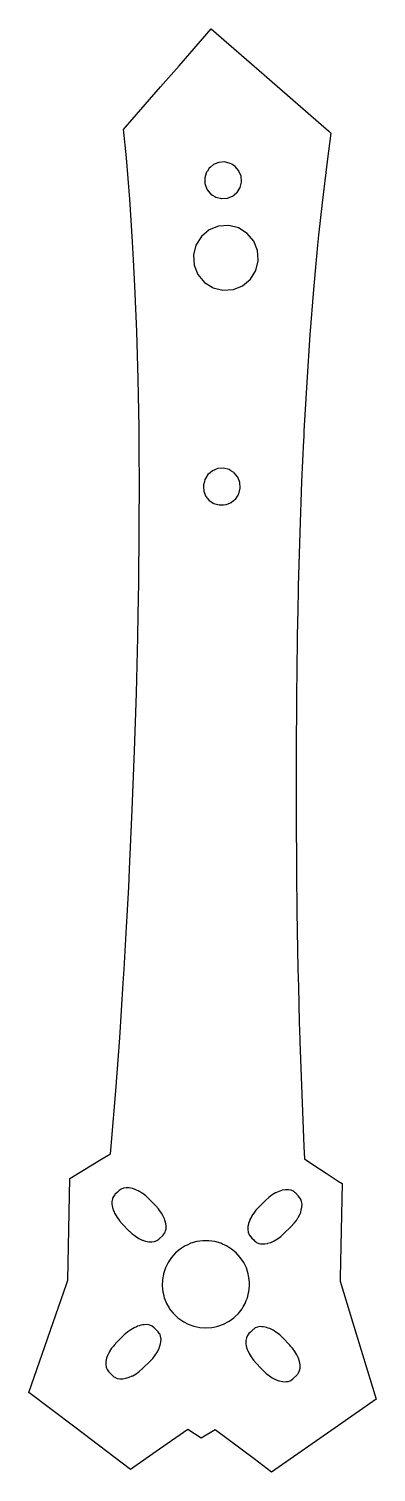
# Model space of a CAD drawing. Extents: x 0.04 to 1.3, y 0.04 to 5.29.
import ezdxf

# ---------------------------------------------------------------- set-up
doc = ezdxf.new("R2010")
doc.units = 0
doc.layers.get('0').update_dxf_attribs({"linetype": 'CONTINUOUS'})

msp = doc.modelspace()

# ---------------------------------------------------------------- linework, layer by layer
at = {"color": 1, "const_width": 0.000149}
for points in [[(1.17622, 1.09446), (1.16965, 0.752604), (1.16938, 0.739094), (1.21436, 0.591146), (1.2998, 0.309896), (1.16368, 0.214899), (0.920247, 0.045085), (0.857042, 0.092882), (0.716092, 0.199436), (0.664225, 0.168078), (0.616211, 0.199761), (0.513997, 0.128472), (0.408529, 0.05485), (0.205567, 0.208333), (0.039388, 0.334039), (0.176215, 0.729221), (0.181099, 0.743326), (0.188206, 1.11344), (0.300618, 1.18142), (0.335667, 1.20264), (0.338108, 1.22933), (0.339464, 1.24452), (0.354818, 1.43143), (0.369032, 1.62424), (0.382107, 1.82292), (0.385092, 1.87435), (0.394043, 2.02746), (0.401585, 2.17275), (0.404949, 2.23779), (0.41466, 2.45404), (0.42296, 2.66857), (0.429633, 2.87761), (0.434788, 3.08128), (0.436253, 3.16444), (0.438314, 3.2794), (0.440212, 3.47211), (0.440539, 3.6594), (0.439996, 3.73981), (0.439615, 3.79704), (0.439507, 3.80946), (0.43929, 3.84299), (0.436199, 4.02083), (0.431207, 4.19287), (0.424425, 4.35915), (0.419325, 4.45454), (0.415853, 4.51969), (0.415744, 4.52126), (0.405382, 4.67443), (0.393175, 4.82553), (0.383083, 4.92888), (0.384657, 4.93067), (0.387858, 4.93435), (0.390082, 4.9369), (0.517469, 5.0829), (0.584418, 5.15967), (0.701551, 5.29394), (0.893337, 5.12668), (0.912651, 5.10986), (1.12831, 4.92171), (1.13118, 4.91917), (1.13439, 4.91639), (1.13591, 4.91504), (1.1218, 4.81153), (1.10379, 4.66103), (1.09136, 4.54411), (1.0874, 4.50678), (1.08257, 4.45454), (1.07265, 4.34674), (1.05946, 4.18083), (1.04791, 4.00906), (1.03798, 3.83149), (1.037, 3.80946), (1.03646, 3.79807), (1.02962, 3.64806), (1.02279, 3.46094), (1.01731, 3.26828), (1.01519, 3.16444), (1.01492, 3.1511), (1.01324, 3.07015), (1.01052, 2.86649), (1.00922, 2.65733), (1.00928, 2.4426), (1.01069, 2.22618), (1.01259, 2.08296), (1.01346, 2.01551), (1.01628, 1.87435), (1.01758, 1.81071), (1.0211, 1.68164), (1.02279, 1.61828), (1.023, 1.61165), (1.02978, 1.41846), (1.03792, 1.23107), (1.03803, 1.22933), (1.04037, 1.18397), (1.07064, 1.16401), (1.11849, 1.13249), (1.16227, 1.10368), (1.17622, 1.09446)], [(0.705892, 4.68918), (0.714193, 4.68403), (0.718153, 4.68153), (0.738172, 4.67654), (0.738444, 4.67643), (0.739583, 4.67654), (0.759386, 4.6779), (0.759765, 4.67806), (0.774468, 4.68403), (0.774903, 4.68419), (0.778808, 4.68576), (0.779135, 4.68604), (0.784071, 4.69015), (0.794542, 4.69894), (0.794868, 4.69922), (0.80599, 4.71701), (0.806099, 4.7175), (0.810926, 4.73687), (0.811089, 4.73736), (0.810926, 4.73904), (0.809625, 4.75825), (0.809463, 4.75857), (0.802029, 4.77701), (0.801758, 4.77772), (0.80154, 4.77789), (0.795953, 4.78461), (0.788249, 4.79378), (0.78814, 4.79383), (0.775608, 4.80171), (0.7704, 4.80496), (0.750054, 4.81), (0.729113, 4.8086), (0.712131, 4.80171), (0.70969, 4.80067), (0.698676, 4.7915), (0.693631, 4.78722), (0.687229, 4.77701), (0.684407, 4.77246), (0.682508, 4.76947), (0.678222, 4.75228), (0.677463, 4.74914), (0.678222, 4.73785), (0.678657, 4.73172), (0.678874, 4.72819), (0.68419, 4.71511), (0.686794, 4.70876), (0.70025, 4.69271), (0.700358, 4.69265), (0.700358, 4.6926), (0.705892, 4.68918)], [(0.637912, 4.45454), (0.639268, 4.43485), (0.653049, 4.4005), (0.676758, 4.37218), (0.704428, 4.35482), (0.708062, 4.35249), (0.743924, 4.34347), (0.780817, 4.34603), (0.782064, 4.34651), (0.815104, 4.35981), (0.843479, 4.38351), (0.863172, 4.41482), (0.872179, 4.45068), (0.871907, 4.45454), (0.869629, 4.48757), (0.855849, 4.52186), (0.83214, 4.55024), (0.800782, 4.56993), (0.764974, 4.57894), (0.728082, 4.57639), (0.693739, 4.56261), (0.665419, 4.5389), (0.645725, 4.50754), (0.636719, 4.47174), (0.637912, 4.45454)], [(0.730524, 3.56347), (0.730794, 3.56342), (0.733778, 3.56267), (0.734267, 3.56256), (0.735894, 3.56267), (0.746365, 3.56342), (0.755154, 3.56401), (0.755425, 3.56413), (0.759494, 3.56581), (0.774631, 3.57189), (0.774903, 3.57215), (0.775011, 3.57221), (0.787435, 3.58263), (0.790256, 3.58501), (0.79069, 3.58535), (0.796713, 3.59506), (0.801758, 3.60314), (0.801867, 3.60357), (0.806749, 3.62315), (0.806803, 3.62343), (0.806749, 3.62457), (0.805339, 3.64442), (0.805231, 3.64475), (0.803819, 3.64822), (0.797526, 3.66379), (0.797364, 3.66396), (0.796713, 3.66476), (0.784071, 3.67985), (0.784017, 3.6799), (0.783963, 3.68001), (0.774903, 3.6856), (0.773004, 3.68679), (0.766168, 3.69108), (0.745822, 3.69618), (0.724881, 3.69467), (0.705458, 3.68685), (0.705404, 3.68679), (0.697103, 3.67979), (0.689399, 3.67339), (0.680447, 3.65901), (0.678331, 3.6556), (0.676486, 3.64822), (0.673286, 3.63558), (0.673232, 3.63525), (0.673286, 3.63411), (0.673503, 3.6314), (0.673286, 3.63064), (0.674642, 3.61128), (0.681858, 3.59332), (0.694282, 3.5784), (0.710721, 3.56814), (0.729546, 3.56342), (0.730524, 3.56347)], [(0.513997, 0.895019), (0.524143, 0.904568), (0.526476, 0.906793), (0.526585, 0.906901), (0.532064, 0.913792), (0.53304, 0.915907), (0.533963, 0.918024), (0.535807, 0.922092), (0.537381, 0.930393), (0.537651, 0.931749), (0.537543, 0.942492), (0.535536, 0.953993), (0.533257, 0.9611), (0.53304, 0.96186), (0.531685, 0.966038), (0.527181, 0.975857), (0.526042, 0.978299), (0.520617, 0.987414), (0.518772, 0.990451), (0.513997, 0.996907), (0.510037, 1.00228), (0.500054, 1.01335), (0.474393, 1.0395), (0.463488, 1.0497), (0.452419, 1.05816), (0.451768, 1.05865), (0.441135, 1.06532), (0.439671, 1.06624), (0.435926, 1.06803), (0.429688, 1.07107), (0.427354, 1.07221), (0.419, 1.07509), (0.415256, 1.07639), (0.409017, 1.07769), (0.403646, 1.07878), (0.3986, 1.07899), (0.39274, 1.07921), (0.382867, 1.07775), (0.37424, 1.07438), (0.367079, 1.06923), (0.365831, 1.06803), (0.360514, 1.06299), (0.351563, 1.05452), (0.350857, 1.05366), (0.346083, 1.04769), (0.343099, 1.04096), (0.342339, 1.03933), (0.340494, 1.02968), (0.340549, 1.02772), (0.340549, 1.02143), (0.340603, 1.01899), (0.342611, 1.00743), (0.346462, 0.995389), (0.348307, 0.991319), (0.350097, 0.987414), (0.352106, 0.983128), (0.359375, 0.970975), (0.367676, 0.959799), (0.36811, 0.959147), (0.378093, 0.948079), (0.403754, 0.921929), (0.404568, 0.921115), (0.41466, 0.911783), (0.421169, 0.906793), (0.426378, 0.902778), (0.438531, 0.895236), (0.450792, 0.889214), (0.452419, 0.888672), (0.454969, 0.88775), (0.46289, 0.885037), (0.474501, 0.88265), (0.48546, 0.882215), (0.495335, 0.883681), (0.503907, 0.887044), (0.511068, 0.892253), (0.513997, 0.895019)], [(0.838921, 0.908583), (0.840169, 0.906793), (0.840929, 0.905761), (0.844075, 0.901421), (0.848796, 0.896431), (0.855578, 0.889324), (0.858778, 0.885906), (0.861546, 0.883681), (0.865614, 0.880425), (0.873969, 0.876736), (0.880208, 0.875543), (0.883626, 0.874892), (0.894314, 0.874946), (0.895887, 0.875217), (0.905871, 0.876899), (0.906685, 0.877171), (0.91786, 0.880751), (0.930176, 0.886447), (0.936199, 0.890028), (0.942329, 0.893664), (0.954156, 0.902453), (0.958985, 0.906793), (0.959147, 0.906901), (0.965224, 0.912381), (0.991319, 0.938043), (1.00152, 0.949056), (1.00228, 0.950032), (1.01052, 0.960721), (1.01622, 0.969889), (1.01807, 0.972874), (1.02403, 0.985081), (1.02485, 0.987414), (1.0261, 0.990886), (1.02827, 0.997233), (1.03065, 1.00884), (1.03109, 1.01975), (1.02962, 1.02962), (1.02696, 1.03651), (1.02626, 1.03825), (1.02105, 1.04541), (1.01763, 1.04905), (1.01682, 1.04991), (1.00667, 1.0606), (1.0064, 1.06087), (0.999511, 1.06641), (0.995822, 1.06803), (0.991157, 1.07015), (0.981554, 1.07194), (0.970811, 1.07189), (0.95931, 1.06993), (0.953504, 1.06803), (0.947265, 1.06603), (0.936199, 1.06093), (0.935004, 1.06038), (0.922851, 1.05311), (0.911025, 1.04438), (0.899903, 1.03445), (0.873807, 1.00879), (0.863607, 0.997775), (0.855632, 0.987414), (0.855578, 0.987304), (0.854656, 0.986111), (0.84885, 0.976833), (0.847114, 0.974121), (0.84706, 0.973958), (0.84196, 0.963488), (0.841092, 0.961697), (0.840929, 0.961262), (0.836914, 0.949599), (0.836372, 0.947103), (0.834526, 0.937989), (0.834039, 0.927083), (0.835449, 0.918024), (0.835558, 0.91721), (0.838921, 0.908583)], [(0.527561, 0.764919), (0.524143, 0.745551), (0.523981, 0.744575), (0.523167, 0.722493), (0.525499, 0.700467), (0.528917, 0.686849), (0.529514, 0.684353), (0.530871, 0.678982), (0.534397, 0.670139), (0.537815, 0.661783), (0.539117, 0.658475), (0.542589, 0.652507), (0.548178, 0.642796), (0.550239, 0.639268), (0.554958, 0.633192), (0.562608, 0.623426), (0.563857, 0.621853), (0.579753, 0.606446), (0.597657, 0.593479), (0.602051, 0.591146), (0.614854, 0.584256), (0.617242, 0.583008), (0.638021, 0.575467), (0.659668, 0.570856), (0.681749, 0.569336), (0.703885, 0.570856), (0.711317, 0.572428), (0.725532, 0.575467), (0.746365, 0.583008), (0.748699, 0.584256), (0.761501, 0.591146), (0.765842, 0.593479), (0.774903, 0.600043), (0.7838, 0.606446), (0.788574, 0.611057), (0.79975, 0.621853), (0.803549, 0.626736), (0.813368, 0.639268), (0.817383, 0.646322), (0.824436, 0.658475), (0.82856, 0.668674), (0.832736, 0.678982), (0.837185, 0.69694), (0.838053, 0.700467), (0.840386, 0.722493), (0.839899, 0.736274), (0.839626, 0.744575), (0.839464, 0.745551), (0.837076, 0.758951), (0.837076, 0.759006), (0.835775, 0.766385), (0.828939, 0.787489), (0.819228, 0.807346), (0.806858, 0.825737), (0.792046, 0.842176), (0.775065, 0.856392), (0.774903, 0.8565), (0.756293, 0.86811), (0.741699, 0.874675), (0.736057, 0.877171), (0.714789, 0.883247), (0.692871, 0.886339), (0.670736, 0.886339), (0.648762, 0.883247), (0.627496, 0.877171), (0.613661, 0.870985), (0.60726, 0.86811), (0.588488, 0.856392), (0.57156, 0.842176), (0.556749, 0.825737), (0.544379, 0.807346), (0.534668, 0.787489), (0.527778, 0.766385), (0.527561, 0.764919)], [(0.517578, 0.539063), (0.515625, 0.543946), (0.51416, 0.547689), (0.513997, 0.547906), (0.508951, 0.554796), (0.506239, 0.557617), (0.495063, 0.569174), (0.493978, 0.570313), (0.487033, 0.575792), (0.478515, 0.579536), (0.468696, 0.581381), (0.45779, 0.581272), (0.452419, 0.58035), (0.446072, 0.579264), (0.439671, 0.577257), (0.433811, 0.575412), (0.429904, 0.573676), (0.421332, 0.569769), (0.408962, 0.5625), (0.398275, 0.554796), (0.396972, 0.553819), (0.385633, 0.543782), (0.371744, 0.530436), (0.359104, 0.518175), (0.35905, 0.518121), (0.348687, 0.507215), (0.345921, 0.503635), (0.344943, 0.502333), (0.339572, 0.495497), (0.335992, 0.489908), (0.331868, 0.483399), (0.329318, 0.478244), (0.326768, 0.473036), (0.325792, 0.471083), (0.321506, 0.458985), (0.319119, 0.447374), (0.318631, 0.436469), (0.320096, 0.426594), (0.32156, 0.423014), (0.323568, 0.417969), (0.325629, 0.415147), (0.328831, 0.410807), (0.334418, 0.405003), (0.343804, 0.39529), (0.348144, 0.391872), (0.350749, 0.389811), (0.359267, 0.386068), (0.369032, 0.384224), (0.370226, 0.384224), (0.371744, 0.384278), (0.379937, 0.384332), (0.39171, 0.386339), (0.403917, 0.390192), (0.414551, 0.394965), (0.416396, 0.395833), (0.428765, 0.403103), (0.44081, 0.411838), (0.452149, 0.421821), (0.452419, 0.422037), (0.453396, 0.423014), (0.478678, 0.447483), (0.48904, 0.458387), (0.49821, 0.470107), (0.505914, 0.482206), (0.506456, 0.483344), (0.51199, 0.494521), (0.512207, 0.495117), (0.513997, 0.500271), (0.515192, 0.503635), (0.516276, 0.506619), (0.518664, 0.518229), (0.519097, 0.529135), (0.517578, 0.539063)], [(1.01221, 0.471897), (1.00521, 0.483832), (0.996474, 0.495876), (0.989637, 0.503635), (0.98649, 0.507215), (0.960829, 0.533746), (0.949869, 0.544108), (0.938206, 0.553276), (0.936199, 0.554525), (0.92985, 0.558539), (0.926053, 0.560926), (0.913792, 0.567057), (0.908094, 0.569065), (0.901693, 0.571343), (0.89719, 0.572265), (0.890028, 0.573731), (0.8852, 0.573893), (0.879124, 0.574164), (0.869303, 0.572646), (0.860678, 0.569228), (0.856825, 0.566407), (0.855578, 0.565483), (0.853515, 0.564019), (0.843371, 0.554199), (0.837999, 0.54899), (0.832736, 0.542426), (0.832465, 0.542046), (0.828776, 0.533583), (0.826932, 0.523708), (0.826932, 0.522732), (0.826986, 0.512804), (0.82856, 0.503635), (0.828993, 0.501139), (0.829915, 0.498264), (0.8329, 0.488878), (0.833768, 0.486871), (0.838488, 0.4764), (0.845811, 0.464031), (0.854546, 0.451986), (0.864475, 0.440701), (0.881565, 0.423014), (0.890136, 0.414117), (0.892199, 0.412164), (0.901096, 0.403754), (0.909343, 0.397353), (0.912815, 0.39464), (0.922635, 0.3884), (0.924914, 0.386936), (0.934842, 0.381999), (0.936199, 0.381347), (0.937229, 0.38086), (0.947211, 0.377333), (0.949274, 0.376574), (0.960449, 0.37424), (0.960938, 0.374186), (0.971843, 0.373699), (0.975478, 0.37424), (0.976508, 0.374403), (0.981717, 0.375162), (0.990289, 0.378635), (0.997504, 0.383897), (1.01297, 0.398872), (1.01476, 0.401042), (1.01682, 0.4037), (1.0185, 0.405817), (1.02219, 0.414333), (1.02387, 0.423014), (1.02403, 0.4241), (1.02398, 0.435004), (1.02197, 0.446778), (1.01812, 0.458985), (1.01682, 0.46186), (1.01595, 0.463758), (1.01248, 0.471463), (1.01221, 0.471897)]]:
    msp.add_lwpolyline(points, close=True, dxfattribs=at)
at = {"color": 254}
for points in [[(1.17622, 1.09446), (1.16965, 0.752604), (1.16938, 0.739094), (1.21436, 0.591146), (1.2998, 0.309896), (1.16368, 0.214899), (0.920247, 0.045085), (0.857042, 0.092882), (0.716092, 0.199436), (0.664225, 0.168078), (0.616211, 0.199761), (0.513997, 0.128472), (0.408529, 0.05485), (0.205567, 0.208333), (0.039388, 0.334039), (0.176215, 0.729221), (0.181099, 0.743326), (0.188206, 1.11344), (0.300618, 1.18142), (0.335667, 1.20264), (0.338108, 1.22933), (0.339464, 1.24452), (0.354818, 1.43143), (0.369032, 1.62424), (0.382107, 1.82292), (0.385092, 1.87435), (0.394043, 2.02746), (0.401585, 2.17275), (0.404949, 2.23779), (0.41466, 2.45404), (0.42296, 2.66857), (0.429633, 2.87761), (0.434788, 3.08128), (0.436253, 3.16444), (0.438314, 3.2794), (0.440212, 3.47211), (0.440539, 3.6594), (0.439996, 3.73981), (0.439615, 3.79704), (0.439507, 3.80946), (0.43929, 3.84299), (0.436199, 4.02083), (0.431207, 4.19287), (0.424425, 4.35915), (0.419325, 4.45454), (0.415853, 4.51969), (0.415744, 4.52126), (0.405382, 4.67443), (0.393175, 4.82553), (0.383083, 4.92888), (0.384657, 4.93067), (0.387858, 4.93435), (0.390082, 4.9369), (0.517469, 5.0829), (0.584418, 5.15967), (0.701551, 5.29394), (0.893337, 5.12668), (0.912651, 5.10986), (1.12831, 4.92171), (1.13118, 4.91917), (1.13439, 4.91639), (1.13591, 4.91504), (1.1218, 4.81153), (1.10379, 4.66103), (1.09136, 4.54411), (1.0874, 4.50678), (1.08257, 4.45454), (1.07265, 4.34674), (1.05946, 4.18083), (1.04791, 4.00906), (1.03798, 3.83149), (1.037, 3.80946), (1.03646, 3.79807), (1.02962, 3.64806), (1.02279, 3.46094), (1.01731, 3.26828), (1.01519, 3.16444), (1.01492, 3.1511), (1.01324, 3.07015), (1.01052, 2.86649), (1.00922, 2.65733), (1.00928, 2.4426), (1.01069, 2.22618), (1.01259, 2.08296), (1.01346, 2.01551), (1.01628, 1.87435), (1.01758, 1.81071), (1.0211, 1.68164), (1.02279, 1.61828), (1.023, 1.61165), (1.02978, 1.41846), (1.03792, 1.23107), (1.03803, 1.22933), (1.04037, 1.18397), (1.07064, 1.16401), (1.11849, 1.13249), (1.16227, 1.10368), (1.17622, 1.09446)], [(0.705892, 4.68918), (0.714193, 4.68403), (0.718153, 4.68153), (0.738172, 4.67654), (0.738444, 4.67643), (0.739583, 4.67654), (0.759386, 4.6779), (0.759765, 4.67806), (0.774468, 4.68403), (0.774903, 4.68419), (0.778808, 4.68576), (0.779135, 4.68604), (0.784071, 4.69015), (0.794542, 4.69894), (0.794868, 4.69922), (0.80599, 4.71701), (0.806099, 4.7175), (0.810926, 4.73687), (0.811089, 4.73736), (0.810926, 4.73904), (0.809625, 4.75825), (0.809463, 4.75857), (0.802029, 4.77701), (0.801758, 4.77772), (0.80154, 4.77789), (0.795953, 4.78461), (0.788249, 4.79378), (0.78814, 4.79383), (0.775608, 4.80171), (0.7704, 4.80496), (0.750054, 4.81), (0.729113, 4.8086), (0.712131, 4.80171), (0.70969, 4.80067), (0.698676, 4.7915), (0.693631, 4.78722), (0.687229, 4.77701), (0.684407, 4.77246), (0.682508, 4.76947), (0.678222, 4.75228), (0.677463, 4.74914), (0.678222, 4.73785), (0.678657, 4.73172), (0.678874, 4.72819), (0.68419, 4.71511), (0.686794, 4.70876), (0.70025, 4.69271), (0.700358, 4.69265), (0.700358, 4.6926), (0.705892, 4.68918)], [(0.637912, 4.45454), (0.639268, 4.43485), (0.653049, 4.4005), (0.676758, 4.37218), (0.704428, 4.35482), (0.708062, 4.35249), (0.743924, 4.34347), (0.780817, 4.34603), (0.782064, 4.34651), (0.815104, 4.35981), (0.843479, 4.38351), (0.863172, 4.41482), (0.872179, 4.45068), (0.871907, 4.45454), (0.869629, 4.48757), (0.855849, 4.52186), (0.83214, 4.55024), (0.800782, 4.56993), (0.764974, 4.57894), (0.728082, 4.57639), (0.693739, 4.56261), (0.665419, 4.5389), (0.645725, 4.50754), (0.636719, 4.47174), (0.637912, 4.45454)], [(0.730524, 3.56347), (0.730794, 3.56342), (0.733778, 3.56267), (0.734267, 3.56256), (0.735894, 3.56267), (0.746365, 3.56342), (0.755154, 3.56401), (0.755425, 3.56413), (0.759494, 3.56581), (0.774631, 3.57189), (0.774903, 3.57215), (0.775011, 3.57221), (0.787435, 3.58263), (0.790256, 3.58501), (0.79069, 3.58535), (0.796713, 3.59506), (0.801758, 3.60314), (0.801867, 3.60357), (0.806749, 3.62315), (0.806803, 3.62343), (0.806749, 3.62457), (0.805339, 3.64442), (0.805231, 3.64475), (0.803819, 3.64822), (0.797526, 3.66379), (0.797364, 3.66396), (0.796713, 3.66476), (0.784071, 3.67985), (0.784017, 3.6799), (0.783963, 3.68001), (0.774903, 3.6856), (0.773004, 3.68679), (0.766168, 3.69108), (0.745822, 3.69618), (0.724881, 3.69467), (0.705458, 3.68685), (0.705404, 3.68679), (0.697103, 3.67979), (0.689399, 3.67339), (0.680447, 3.65901), (0.678331, 3.6556), (0.676486, 3.64822), (0.673286, 3.63558), (0.673232, 3.63525), (0.673286, 3.63411), (0.673503, 3.6314), (0.673286, 3.63064), (0.674642, 3.61128), (0.681858, 3.59332), (0.694282, 3.5784), (0.710721, 3.56814), (0.729546, 3.56342), (0.730524, 3.56347)], [(0.513997, 0.895019), (0.524143, 0.904568), (0.526476, 0.906793), (0.526585, 0.906901), (0.532064, 0.913792), (0.53304, 0.915907), (0.533963, 0.918024), (0.535807, 0.922092), (0.537381, 0.930393), (0.537651, 0.931749), (0.537543, 0.942492), (0.535536, 0.953993), (0.533257, 0.9611), (0.53304, 0.96186), (0.531685, 0.966038), (0.527181, 0.975857), (0.526042, 0.978299), (0.520617, 0.987414), (0.518772, 0.990451), (0.513997, 0.996907), (0.510037, 1.00228), (0.500054, 1.01335), (0.474393, 1.0395), (0.463488, 1.0497), (0.452419, 1.05816), (0.451768, 1.05865), (0.441135, 1.06532), (0.439671, 1.06624), (0.435926, 1.06803), (0.429688, 1.07107), (0.427354, 1.07221), (0.419, 1.07509), (0.415256, 1.07639), (0.409017, 1.07769), (0.403646, 1.07878), (0.3986, 1.07899), (0.39274, 1.07921), (0.382867, 1.07775), (0.37424, 1.07438), (0.367079, 1.06923), (0.365831, 1.06803), (0.360514, 1.06299), (0.351563, 1.05452), (0.350857, 1.05366), (0.346083, 1.04769), (0.343099, 1.04096), (0.342339, 1.03933), (0.340494, 1.02968), (0.340549, 1.02772), (0.340549, 1.02143), (0.340603, 1.01899), (0.342611, 1.00743), (0.346462, 0.995389), (0.348307, 0.991319), (0.350097, 0.987414), (0.352106, 0.983128), (0.359375, 0.970975), (0.367676, 0.959799), (0.36811, 0.959147), (0.378093, 0.948079), (0.403754, 0.921929), (0.404568, 0.921115), (0.41466, 0.911783), (0.421169, 0.906793), (0.426378, 0.902778), (0.438531, 0.895236), (0.450792, 0.889214), (0.452419, 0.888672), (0.454969, 0.88775), (0.46289, 0.885037), (0.474501, 0.88265), (0.48546, 0.882215), (0.495335, 0.883681), (0.503907, 0.887044), (0.511068, 0.892253), (0.513997, 0.895019)], [(0.838921, 0.908583), (0.840169, 0.906793), (0.840929, 0.905761), (0.844075, 0.901421), (0.848796, 0.896431), (0.855578, 0.889324), (0.858778, 0.885906), (0.861546, 0.883681), (0.865614, 0.880425), (0.873969, 0.876736), (0.880208, 0.875543), (0.883626, 0.874892), (0.894314, 0.874946), (0.895887, 0.875217), (0.905871, 0.876899), (0.906685, 0.877171), (0.91786, 0.880751), (0.930176, 0.886447), (0.936199, 0.890028), (0.942329, 0.893664), (0.954156, 0.902453), (0.958985, 0.906793), (0.959147, 0.906901), (0.965224, 0.912381), (0.991319, 0.938043), (1.00152, 0.949056), (1.00228, 0.950032), (1.01052, 0.960721), (1.01622, 0.969889), (1.01807, 0.972874), (1.02403, 0.985081), (1.02485, 0.987414), (1.0261, 0.990886), (1.02827, 0.997233), (1.03065, 1.00884), (1.03109, 1.01975), (1.02962, 1.02962), (1.02696, 1.03651), (1.02626, 1.03825), (1.02105, 1.04541), (1.01763, 1.04905), (1.01682, 1.04991), (1.00667, 1.0606), (1.0064, 1.06087), (0.999511, 1.06641), (0.995822, 1.06803), (0.991157, 1.07015), (0.981554, 1.07194), (0.970811, 1.07189), (0.95931, 1.06993), (0.953504, 1.06803), (0.947265, 1.06603), (0.936199, 1.06093), (0.935004, 1.06038), (0.922851, 1.05311), (0.911025, 1.04438), (0.899903, 1.03445), (0.873807, 1.00879), (0.863607, 0.997775), (0.855632, 0.987414), (0.855578, 0.987304), (0.854656, 0.986111), (0.84885, 0.976833), (0.847114, 0.974121), (0.84706, 0.973958), (0.84196, 0.963488), (0.841092, 0.961697), (0.840929, 0.961262), (0.836914, 0.949599), (0.836372, 0.947103), (0.834526, 0.937989), (0.834039, 0.927083), (0.835449, 0.918024), (0.835558, 0.91721), (0.838921, 0.908583)], [(0.527561, 0.764919), (0.524143, 0.745551), (0.523981, 0.744575), (0.523167, 0.722493), (0.525499, 0.700467), (0.528917, 0.686849), (0.529514, 0.684353), (0.530871, 0.678982), (0.534397, 0.670139), (0.537815, 0.661783), (0.539117, 0.658475), (0.542589, 0.652507), (0.548178, 0.642796), (0.550239, 0.639268), (0.554958, 0.633192), (0.562608, 0.623426), (0.563857, 0.621853), (0.579753, 0.606446), (0.597657, 0.593479), (0.602051, 0.591146), (0.614854, 0.584256), (0.617242, 0.583008), (0.638021, 0.575467), (0.659668, 0.570856), (0.681749, 0.569336), (0.703885, 0.570856), (0.711317, 0.572428), (0.725532, 0.575467), (0.746365, 0.583008), (0.748699, 0.584256), (0.761501, 0.591146), (0.765842, 0.593479), (0.774903, 0.600043), (0.7838, 0.606446), (0.788574, 0.611057), (0.79975, 0.621853), (0.803549, 0.626736), (0.813368, 0.639268), (0.817383, 0.646322), (0.824436, 0.658475), (0.82856, 0.668674), (0.832736, 0.678982), (0.837185, 0.69694), (0.838053, 0.700467), (0.840386, 0.722493), (0.839899, 0.736274), (0.839626, 0.744575), (0.839464, 0.745551), (0.837076, 0.758951), (0.837076, 0.759006), (0.835775, 0.766385), (0.828939, 0.787489), (0.819228, 0.807346), (0.806858, 0.825737), (0.792046, 0.842176), (0.775065, 0.856392), (0.774903, 0.8565), (0.756293, 0.86811), (0.741699, 0.874675), (0.736057, 0.877171), (0.714789, 0.883247), (0.692871, 0.886339), (0.670736, 0.886339), (0.648762, 0.883247), (0.627496, 0.877171), (0.613661, 0.870985), (0.60726, 0.86811), (0.588488, 0.856392), (0.57156, 0.842176), (0.556749, 0.825737), (0.544379, 0.807346), (0.534668, 0.787489), (0.527778, 0.766385), (0.527561, 0.764919)], [(0.517578, 0.539063), (0.515625, 0.543946), (0.51416, 0.547689), (0.513997, 0.547906), (0.508951, 0.554796), (0.506239, 0.557617), (0.495063, 0.569174), (0.493978, 0.570313), (0.487033, 0.575792), (0.478515, 0.579536), (0.468696, 0.581381), (0.45779, 0.581272), (0.452419, 0.58035), (0.446072, 0.579264), (0.439671, 0.577257), (0.433811, 0.575412), (0.429904, 0.573676), (0.421332, 0.569769), (0.408962, 0.5625), (0.398275, 0.554796), (0.396972, 0.553819), (0.385633, 0.543782), (0.371744, 0.530436), (0.359104, 0.518175), (0.35905, 0.518121), (0.348687, 0.507215), (0.345921, 0.503635), (0.344943, 0.502333), (0.339572, 0.495497), (0.335992, 0.489908), (0.331868, 0.483399), (0.329318, 0.478244), (0.326768, 0.473036), (0.325792, 0.471083), (0.321506, 0.458985), (0.319119, 0.447374), (0.318631, 0.436469), (0.320096, 0.426594), (0.32156, 0.423014), (0.323568, 0.417969), (0.325629, 0.415147), (0.328831, 0.410807), (0.334418, 0.405003), (0.343804, 0.39529), (0.348144, 0.391872), (0.350749, 0.389811), (0.359267, 0.386068), (0.369032, 0.384224), (0.370226, 0.384224), (0.371744, 0.384278), (0.379937, 0.384332), (0.39171, 0.386339), (0.403917, 0.390192), (0.414551, 0.394965), (0.416396, 0.395833), (0.428765, 0.403103), (0.44081, 0.411838), (0.452149, 0.421821), (0.452419, 0.422037), (0.453396, 0.423014), (0.478678, 0.447483), (0.48904, 0.458387), (0.49821, 0.470107), (0.505914, 0.482206), (0.506456, 0.483344), (0.51199, 0.494521), (0.512207, 0.495117), (0.513997, 0.500271), (0.515192, 0.503635), (0.516276, 0.506619), (0.518664, 0.518229), (0.519097, 0.529135), (0.517578, 0.539063)], [(1.01221, 0.471897), (1.00521, 0.483832), (0.996474, 0.495876), (0.989637, 0.503635), (0.98649, 0.507215), (0.960829, 0.533746), (0.949869, 0.544108), (0.938206, 0.553276), (0.936199, 0.554525), (0.92985, 0.558539), (0.926053, 0.560926), (0.913792, 0.567057), (0.908094, 0.569065), (0.901693, 0.571343), (0.89719, 0.572265), (0.890028, 0.573731), (0.8852, 0.573893), (0.879124, 0.574164), (0.869303, 0.572646), (0.860678, 0.569228), (0.856825, 0.566407), (0.855578, 0.565483), (0.853515, 0.564019), (0.843371, 0.554199), (0.837999, 0.54899), (0.832736, 0.542426), (0.832465, 0.542046), (0.828776, 0.533583), (0.826932, 0.523708), (0.826932, 0.522732), (0.826986, 0.512804), (0.82856, 0.503635), (0.828993, 0.501139), (0.829915, 0.498264), (0.8329, 0.488878), (0.833768, 0.486871), (0.838488, 0.4764), (0.845811, 0.464031), (0.854546, 0.451986), (0.864475, 0.440701), (0.881565, 0.423014), (0.890136, 0.414117), (0.892199, 0.412164), (0.901096, 0.403754), (0.909343, 0.397353), (0.912815, 0.39464), (0.922635, 0.3884), (0.924914, 0.386936), (0.934842, 0.381999), (0.936199, 0.381347), (0.937229, 0.38086), (0.947211, 0.377333), (0.949274, 0.376574), (0.960449, 0.37424), (0.960938, 0.374186), (0.971843, 0.373699), (0.975478, 0.37424), (0.976508, 0.374403), (0.981717, 0.375162), (0.990289, 0.378635), (0.997504, 0.383897), (1.01297, 0.398872), (1.01476, 0.401042), (1.01682, 0.4037), (1.0185, 0.405817), (1.02219, 0.414333), (1.02387, 0.423014), (1.02403, 0.4241), (1.02398, 0.435004), (1.02197, 0.446778), (1.01812, 0.458985), (1.01682, 0.46186), (1.01595, 0.463758), (1.01248, 0.471463), (1.01221, 0.471897)]]:
    msp.add_lwpolyline(points, close=True, dxfattribs=at)

doc.saveas('drawing.dxf')
